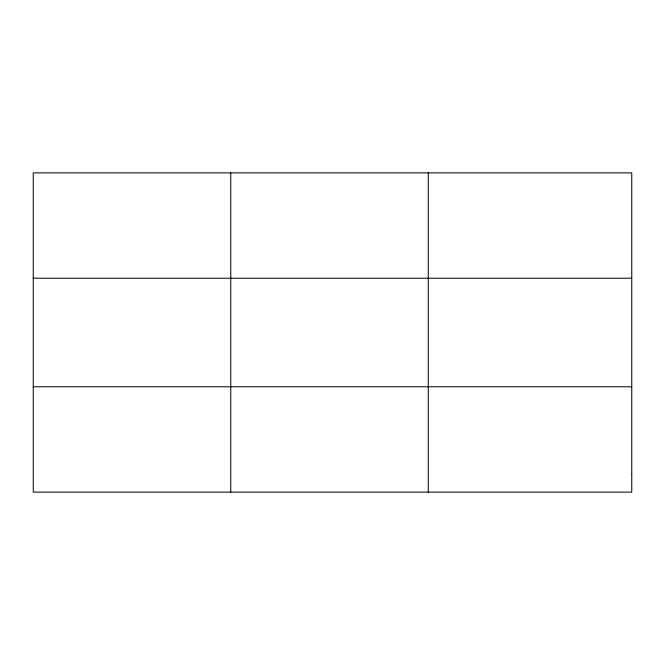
<?xml version="1.0" encoding="UTF-8"?>
<svg xmlns="http://www.w3.org/2000/svg" width="665" height="665" viewBox="0 0 665 665"><rect width="100%" height="100%" fill="white"/><g stroke="black" fill="none" stroke-linecap="round" stroke-linejoin="round"><path stroke-width="1" d="M230.755 172.875L230.755 492.125M428.26 172.875L428.26 492.125M33.25 278.228L631.75 278.228M33.25 386.772L631.75 386.772M631.75 474.569L631.75 492.125L33.25 492.125L33.25 172.875L631.75 172.875L631.75 474.569"/></g></svg>
